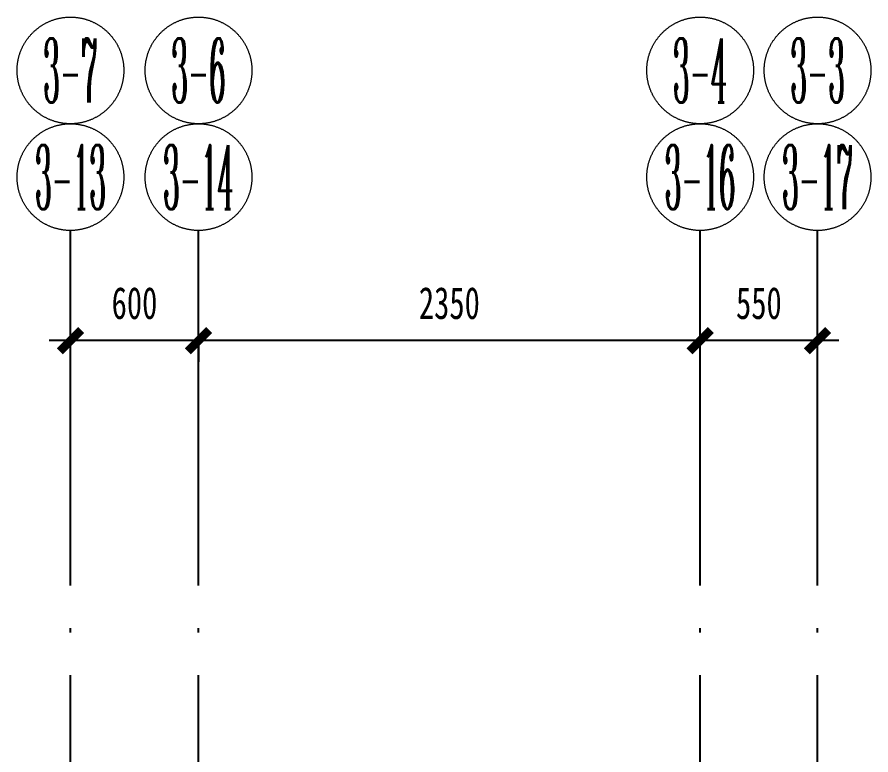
# Model space of a CAD drawing. Extents: x 1045983 to 1134482, y -686883 to -657183.
# Drawn here: x 1085075 to 1089075, y -674897 to -671440 of the extents above; entities that cross this region are included whole.
import ezdxf
from ezdxf.enums import TextEntityAlignment as Align

# ---------------------------------------------------------------- set-up
doc = ezdxf.new("R2010")
doc.units = 0
doc.header["$LTSCALE"] = 1000
doc.header["$MEASUREMENT"] = 0
doc.linetypes.add('CENTER', pattern=[2, 1.25, -0.25, 0.25, -0.25])
doc.linetypes.add('DOTE', pattern=[2.42, 2, -0.2, 0.02, -0.2])
doc.layers.get('0').update_dxf_attribs({"linetype": 'CONTINUOUS'})
doc.layers.get('Defpoints').update_dxf_attribs({"linetype": 'CONTINUOUS'})
doc.layers.add('S-ANNO-AXIS', color=4, linetype='CENTER', lineweight=0)
for name, color, linetype in [('S-ANNO-DIMS', 3, 'CONTINUOUS'), ('S-ANNO-DOTE', 230, 'CONTINUOUS'), ('S_A平-楼梯', 51, 'CONTINUOUS')]:
    doc.layers.add(name, color=color, linetype=linetype)
doc.styles.add('TSSD_Axis', font='complex.shx', dxfattribs={"width": 0.7, "bigfont": 'hztxt.shx'})
doc.styles.add('楷体GB312', font='', dxfattribs={"width": 0.7})
doc.styles.get('楷体GB312').set_extended_font_data('楷体_GB2312')
doc.dimstyles.new('TSSD_50_50', dxfattribs={"dimtxt": 150, "dimasz": 100, "dimexe": 100, "dimexo": 250, "dimgap": 100, "dimtad": 1, "dimdec": 0, "dimzin": 0, "dimdsep": 46, "dimtxsty": '楷体GB312', "dimblk": 'ARCHTICK', "dimcen": 0, "dimdle": 100, "dimclrt": 7, "dimadec": 0, "dimazin": 0, "dimtfac": 1, "dimtdec": 0, "dimtix": 1, "dimtmove": 2, "dimatfit": 3, "dimldrblk": 'ARCHTICK', "dimfxl": 1, "dimtolj": 1, "dimtzin": 0, "dimarcsym": 0})

# ---------------------------------------------------------------- blocks, each defined once
blk = doc.blocks.new('ts_axno')
at = {"color": 0, "linetype": 'ByBlock', "lineweight": -2}
blk.add_circle((0, 0), 0.5, dxfattribs=at)
at = {"color": 0, "linetype": 'ByBlock', "lineweight": -2, "style": 'TSSD_Axis', "width": 0.7}
blk.add_attdef('A', text='', height=0.6, dxfattribs=at).set_placement((0, 0), align=Align.MIDDLE_CENTER)
blk = doc.blocks.new('_ArchTick')
at = {"color": 0, "linetype": 'ByBlock', "const_width": 0.4}
blk.add_lwpolyline([(-0.5, -0.5), (0.5, 0.5)], dxfattribs=at)
blk = doc.blocks.new('*D419')
at = {"layer": 'Defpoints', "color": 0, "transparency": 16777216}
for p in [(1040290.9, -610313.8), (1040840.9, -610313.8), (1040290.9, -610429.1)]:
    blk.add_point(p, dxfattribs=at)
at = {"layer": 'S-ANNO-DIMS', "color": 0, "lineweight": -2, "transparency": 16777216}
for p, q in [((1040940.9, -610429.1), (1040190.9, -610429.1)), ((1040290.9, -610563.8), (1040290.9, -610529.1)), ((1040840.9, -610563.8), (1040840.9, -610529.1))]:
    blk.add_line(p, q, dxfattribs=at)
at = {"layer": 'S-ANNO-DIMS', "color": 0, "lineweight": -2, "transparency": 16777216, "xscale": 100, "yscale": 100, "zscale": 100, "rotation": 180}
blk.add_blockref('_ArchTick', (1040290.9, -610429.1), dxfattribs=at)
at = {"layer": 'S-ANNO-DIMS', "color": 0, "lineweight": -2, "transparency": 16777216, "xscale": 100, "yscale": 100, "zscale": 100}
blk.add_blockref('_ArchTick', (1040840.9, -610429.1), dxfattribs=at)
at = {"layer": 'S-ANNO-DIMS', "color": 7, "transparency": 16777216, "insert": (1040565.9, -610254.1), "char_height": 150, "attachment_point": 5, "style": '楷体GB312'}
blk.add_mtext('\\A1;550', dxfattribs=at)
blk = doc.blocks.new('*D420')
at = {"layer": 'Defpoints', "color": 0, "transparency": 16777216}
for p in [(1037940.9, -610170.8), (1040290.9, -610313.8), (1037940.9, -610429.1)]:
    blk.add_point(p, dxfattribs=at)
at = {"layer": 'S-ANNO-DIMS', "color": 0, "lineweight": -2, "transparency": 16777216}
for p, q in [((1040390.9, -610429.1), (1037840.9, -610429.1)), ((1037940.9, -610420.8), (1037940.9, -610529.1)), ((1040290.9, -610563.8), (1040290.9, -610529.1))]:
    blk.add_line(p, q, dxfattribs=at)
at = {"layer": 'S-ANNO-DIMS', "color": 0, "lineweight": -2, "transparency": 16777216, "xscale": 100, "yscale": 100, "zscale": 100, "rotation": 180}
blk.add_blockref('_ArchTick', (1037940.9, -610429.1), dxfattribs=at)
at = {"layer": 'S-ANNO-DIMS', "color": 0, "lineweight": -2, "transparency": 16777216, "xscale": 100, "yscale": 100, "zscale": 100}
blk.add_blockref('_ArchTick', (1040290.9, -610429.1), dxfattribs=at)
at = {"layer": 'S-ANNO-DIMS', "color": 7, "transparency": 16777216, "insert": (1039115.9, -610254.1), "char_height": 150, "attachment_point": 5, "style": '楷体GB312'}
blk.add_mtext('\\A1;2350', dxfattribs=at)
blk = doc.blocks.new('*D421')
at = {"layer": 'Defpoints', "color": 0, "transparency": 16777216}
for p in [(1037340.9, -610429.1), (1037340.9, -610841.4), (1037940.9, -610853)]:
    blk.add_point(p, dxfattribs=at)
at = {"layer": 'S-ANNO-DIMS', "color": 0, "lineweight": -2, "transparency": 16777216}
for p, q in [((1037340.9, -610591.4), (1037340.9, -610329.1)), ((1037940.9, -610603), (1037940.9, -610329.1)), ((1038040.9, -610429.1), (1037240.9, -610429.1))]:
    blk.add_line(p, q, dxfattribs=at)
at = {"layer": 'S-ANNO-DIMS', "color": 0, "lineweight": -2, "transparency": 16777216, "xscale": 100, "yscale": 100, "zscale": 100, "rotation": 180}
blk.add_blockref('_ArchTick', (1037340.9, -610429.1), dxfattribs=at)
at = {"layer": 'S-ANNO-DIMS', "color": 0, "lineweight": -2, "transparency": 16777216, "xscale": 100, "yscale": 100, "zscale": 100}
blk.add_blockref('_ArchTick', (1037940.9, -610429.1), dxfattribs=at)
at = {"layer": 'S-ANNO-DIMS', "color": 7, "transparency": 16777216, "insert": (1037640.9, -610254.1), "char_height": 150, "attachment_point": 5, "style": '楷体GB312'}
blk.add_mtext('\\A1;600', dxfattribs=at)
blk = doc.blocks.new('3#轴线')
at = {"layer": 'S-ANNO-DOTE', "linetype": 'DOTE'}
for p, q in [((1037340.9, -618836.3), (1037340.9, -609913.2)), ((1037940.9, -618836.3), (1037940.9, -609913.2)), ((1040290.9, -618836.3), (1040290.9, -609913.2)), ((1040840.9, -618836.3), (1040840.9, -609913.2))]:
    blk.add_line(p, q, dxfattribs=at)
at = {"layer": 'S-ANNO-AXIS'}
ref = blk.add_blockref('ts_axno', (1037340.9, -609163.2), dxfattribs=dict(at, xscale=500, yscale=500, zscale=500))
ref.add_attrib('3-7', '3-7', dxfattribs={"height": 300, "style": 'TSSD_Axis', "width": 0.3}).set_placement((1037340.9, -609163.2), align=Align.MIDDLE_CENTER)
ref = blk.add_blockref('ts_axno', (1037940.9, -609163.2), dxfattribs=dict(at, xscale=500, yscale=500, zscale=500))
ref.add_attrib('3-7', '3-6', dxfattribs={"height": 300, "style": 'TSSD_Axis', "width": 0.3}).set_placement((1037940.9, -609163.2), align=Align.MIDDLE_CENTER)
ref = blk.add_blockref('ts_axno', (1040290.9, -609163.2), dxfattribs=dict(at, xscale=500, yscale=500, zscale=500))
ref.add_attrib('3-7', '3-4', dxfattribs={"height": 300, "style": 'TSSD_Axis', "width": 0.3}).set_placement((1040290.9, -609163.2), align=Align.MIDDLE_CENTER)
ref = blk.add_blockref('ts_axno', (1040840.9, -609163.2), dxfattribs=dict(at, xscale=500, yscale=500, zscale=500))
ref.add_attrib('3-7', '3-3', dxfattribs={"height": 300, "style": 'TSSD_Axis', "width": 0.3}).set_placement((1040840.9, -609163.2), align=Align.MIDDLE_CENTER)
ref = blk.add_blockref('ts_axno', (1037340.9, -609663.2), dxfattribs=dict(at, xscale=500, yscale=500, zscale=500))
ref.add_attrib('3-7', '3-13', dxfattribs={"height": 300, "style": 'TSSD_Axis', "width": 0.3}).set_placement((1037340.9, -609663.2), align=Align.MIDDLE_CENTER)
ref = blk.add_blockref('ts_axno', (1037940.9, -609663.2), dxfattribs=dict(at, xscale=500, yscale=500, zscale=500))
ref.add_attrib('3-7', '3-14', dxfattribs={"height": 300, "style": 'TSSD_Axis', "width": 0.3}).set_placement((1037940.9, -609663.2), align=Align.MIDDLE_CENTER)
ref = blk.add_blockref('ts_axno', (1040290.9, -609663.2), dxfattribs=dict(at, xscale=500, yscale=500, zscale=500))
ref.add_attrib('3-7', '3-16', dxfattribs={"height": 300, "style": 'TSSD_Axis', "width": 0.3}).set_placement((1040290.9, -609663.2), align=Align.MIDDLE_CENTER)
ref = blk.add_blockref('ts_axno', (1040840.9, -609663.2), dxfattribs=dict(at, xscale=500, yscale=500, zscale=500))
ref.add_attrib('3-7', '3-17', dxfattribs={"height": 300, "style": 'TSSD_Axis', "width": 0.3}).set_placement((1040840.9, -609663.2), align=Align.MIDDLE_CENTER)
at = {"layer": 'S-ANNO-DIMS'}
for base, p1, p2, picture, middle in [((1037340.9, -610429.1), (1037940.9, -610853), (1037340.9, -610841.4), '*D421', (1037640.9, -610254.1)), ((1037940.9, -610429.1), (1040290.9, -610313.8), (1037940.9, -610170.8), '*D420', (1039115.9, -610254.1)), ((1040290.9, -610429.1), (1040840.9, -610313.8), (1040290.9, -610313.8), '*D419', (1040565.9, -610254.1))]:
    dim = blk.add_linear_dim(base=base, p1=p1, p2=p2, dimstyle='TSSD_50_50', dxfattribs=at)
    dim.commit()
    dim.dimension.update_dxf_attribs({"geometry": picture, "text_midpoint": middle})

msp = doc.modelspace()

# ---------------------------------------------------------------- block references
at = {"layer": 'S_A平-楼梯'}
msp.add_blockref('3#轴线', (47984.2, -62526.4), dxfattribs=at)

doc.saveas('drawing.dxf')
